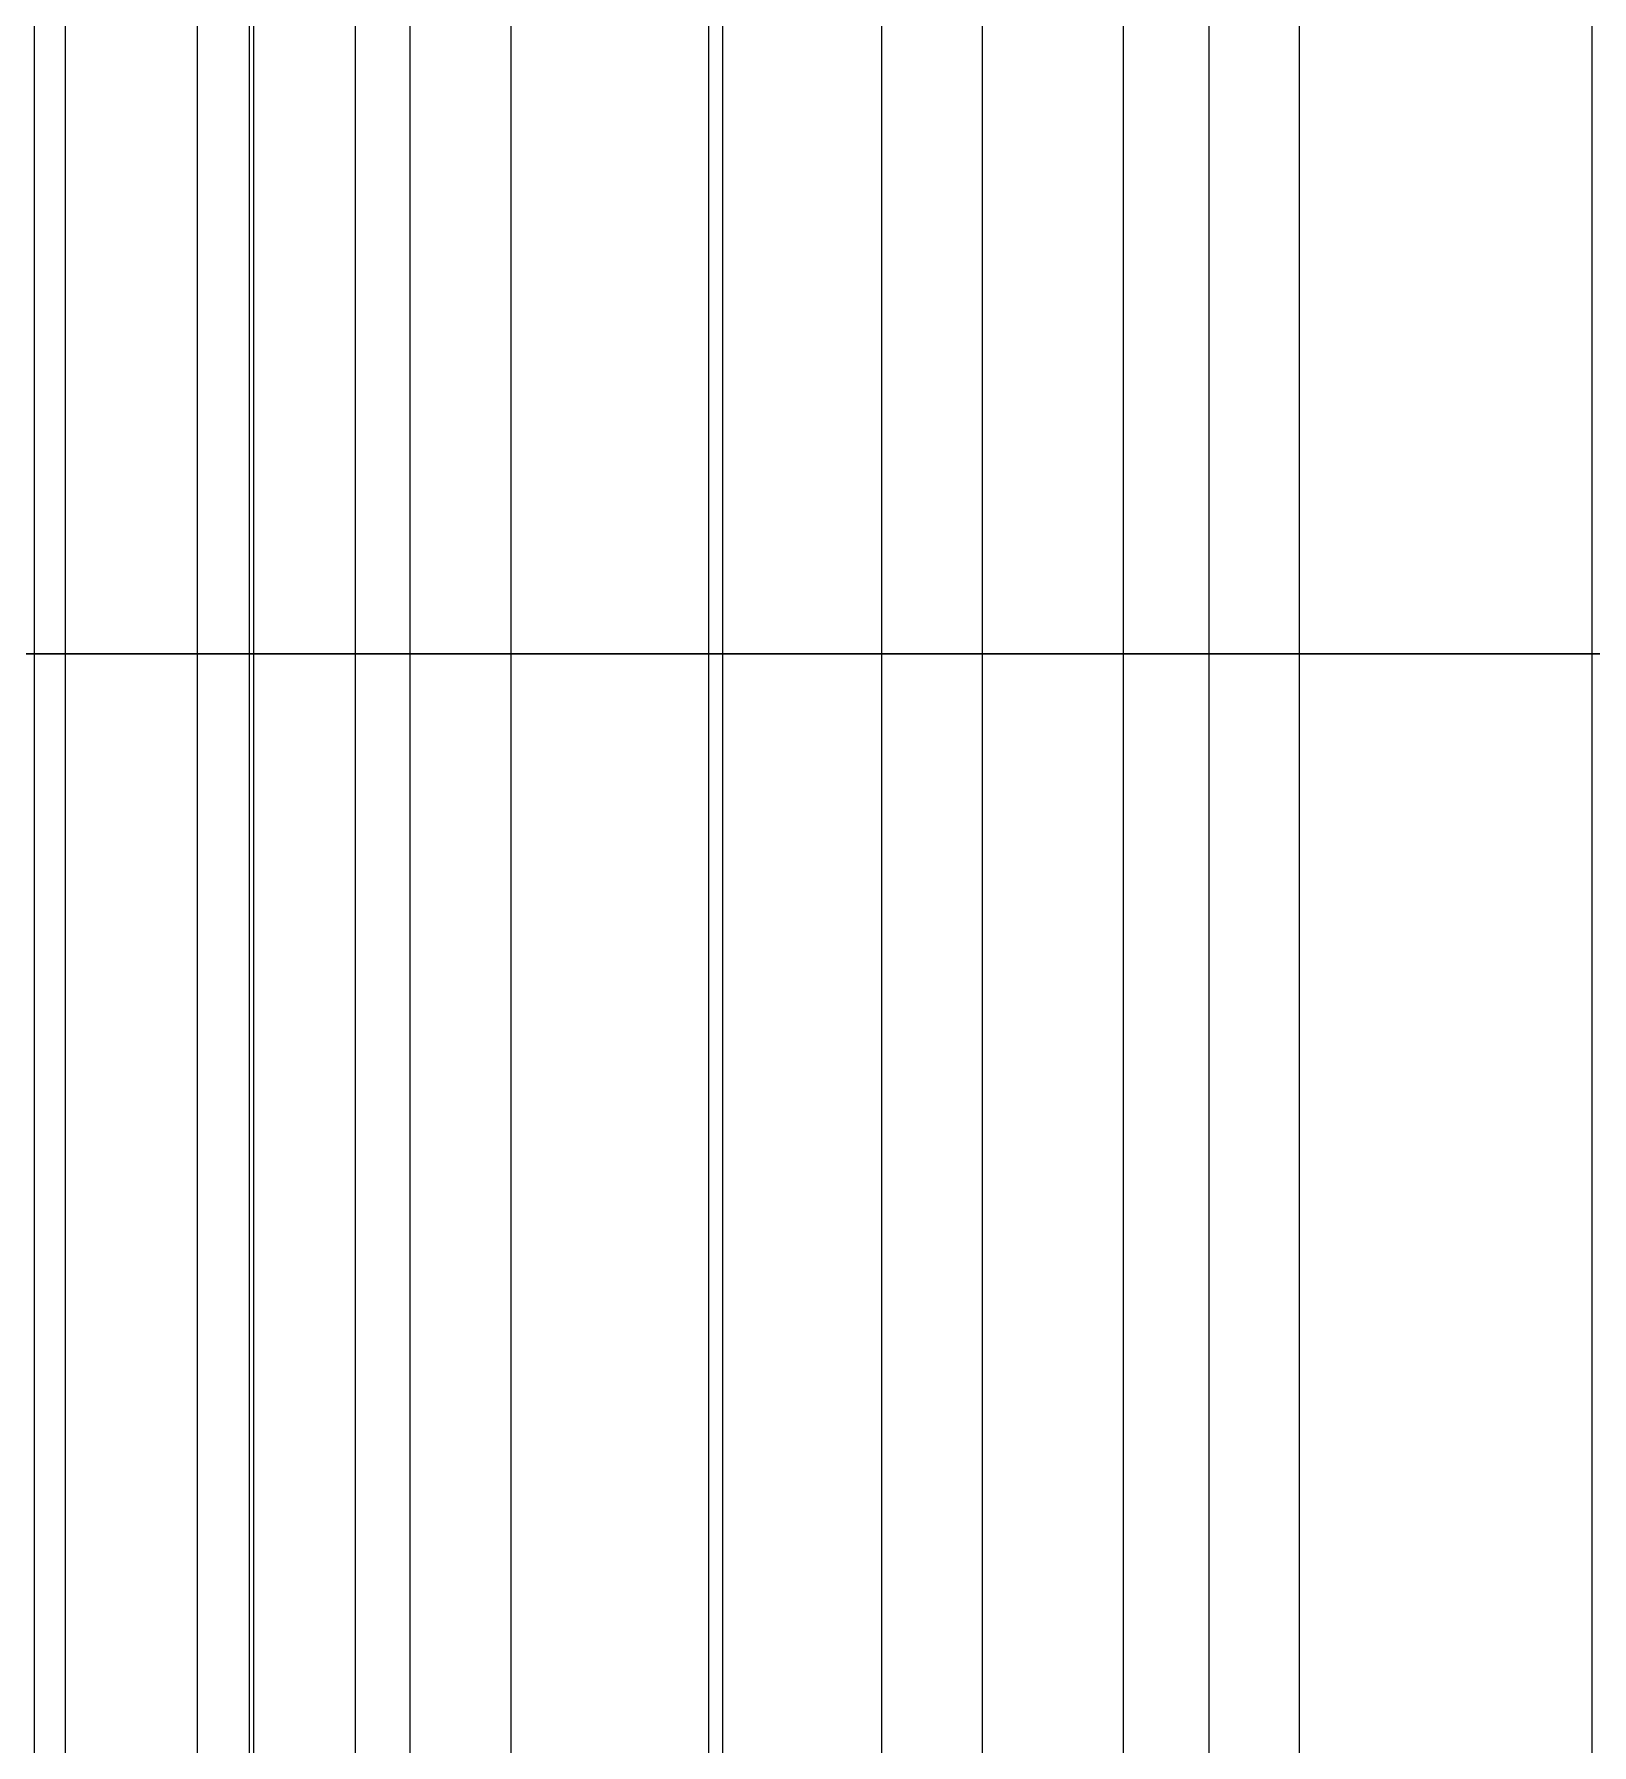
# Model space of a CAD drawing. Extents: x -60 to 60, y -153 to -30.
# Drawn here: x -56.657 to -56.145, y -87.359 to -86.796 of the extents above; entities that cross this region are included whole.
import ezdxf

# ---------------------------------------------------------------- set-up
doc = ezdxf.new("R2010")
doc.units = 0
doc.layers.add('Cut051006', color=7, linetype='CONTINUOUS')

msp = doc.modelspace()

# ---------------------------------------------------------------- linework, layer by layer
at = {"layer": 'Cut051006'}
for p, q in [((-56.6572, -84, 62.6856), (-56.6572, -87, 62.6856)), ((-56.6572, -84, 62.6856), (-56.6572, -87, 62.6856)), ((-56.6572, -84, 51.9641), (-56.6572, -87, 51.9641)), ((-56.6572, -84, 51.9641), (-56.6572, -87, 51.9641)), ((-56.647, -84, 64.0242), (-56.647, -87, 64.0242)), ((-56.647, -84, 64.0242), (-56.647, -87, 64.0242)), ((-56.647, -84, 50.6254), (-56.647, -87, 50.6254)), ((-56.647, -84, 50.6254), (-56.647, -87, 50.6254)), ((-56.6036, -84, 57.8237), (-56.6036, -87, 57.8237)), ((-56.6036, -84, 57.8237), (-56.6036, -87, 57.8237)), ((-56.6036, -84, 56.826), (-56.6036, -87, 56.826)), ((-56.6036, -84, 56.826), (-56.6036, -87, 56.826)), ((-56.5865, -84, 58.8017), (-56.5865, -87, 58.8017)), ((-56.5865, -84, 58.8017), (-56.5865, -87, 58.8017)), ((-56.5865, -84, 55.848), (-56.5865, -87, 55.848)), ((-56.5865, -84, 55.848), (-56.5865, -87, 55.848)), ((-56.5851, -84, 64.5286), (-56.5851, -87, 64.5286)), ((-56.5851, -84, 64.5286), (-56.5851, -87, 64.5286)), ((-56.5851, -84, 50.1211), (-56.5851, -87, 50.1211)), ((-56.5851, -84, 50.1211), (-56.5851, -87, 50.1211)), ((-56.5517, -84, 59.7988), (-56.5517, -87, 59.7988)), ((-56.5517, -84, 59.7988), (-56.5517, -87, 59.7988)), ((-56.5517, -84, 54.8508), (-56.5517, -87, 54.8508)), ((-56.5517, -84, 54.8508), (-56.5517, -87, 54.8508)), ((-56.5337, -84, 63.8609), (-56.5337, -87, 63.8609)), ((-56.5337, -84, 63.8609), (-56.5337, -87, 63.8609)), ((-56.5337, -84, 50.7888), (-56.5337, -87, 50.7888)), ((-56.5337, -84, 50.7888), (-56.5337, -87, 50.7888)), ((-56.5005, -84, 60.7756), (-56.5005, -87, 60.7756)), ((-56.5005, -84, 60.7756), (-56.5005, -87, 60.7756)), ((-56.5005, -84, 53.874), (-56.5005, -87, 53.874)), ((-56.5005, -84, 53.874), (-56.5005, -87, 53.874)), ((-56.4356, -84, 64.6596), (-56.4356, -87, 64.6596)), ((-56.4356, -84, 64.6596), (-56.4356, -87, 64.6596)), ((-56.4356, -84, 49.99), (-56.4356, -87, 49.99)), ((-56.4356, -84, 49.99), (-56.4356, -87, 49.99)), ((-56.4309, -84, 61.771), (-56.4309, -87, 61.771)), ((-56.4309, -84, 61.771), (-56.4309, -87, 61.771)), ((-56.4309, -84, 52.8787), (-56.4309, -87, 52.8787)), ((-56.4309, -84, 52.8787), (-56.4309, -87, 52.8787)), ((-56.3787, -84, 65.9971), (-56.3787, -87, 65.9971)), ((-56.3787, -84, 65.9971), (-56.3787, -87, 65.9971)), ((-56.3787, -84, 48.6526), (-56.3787, -87, 48.6526)), ((-56.3787, -84, 48.6526), (-56.3787, -87, 48.6526)), ((-56.3456, -84, 62.7454), (-56.3456, -87, 62.7454)), ((-56.3456, -84, 62.7454), (-56.3456, -87, 62.7454)), ((-56.3456, -84, 51.9043), (-56.3456, -87, 51.9043)), ((-56.3456, -84, 51.9043), (-56.3456, -87, 51.9043)), ((-56.2992, -84, 66.499), (-56.2992, -87, 66.499)), ((-56.2992, -84, 66.499), (-56.2992, -87, 66.499)), ((-56.2992, -84, 48.1507), (-56.2992, -87, 48.1507)), ((-56.2992, -84, 48.1507), (-56.2992, -87, 48.1507)), ((-56.2711, -84, 65.8299), (-56.2711, -87, 65.8299)), ((-56.2711, -84, 65.8299), (-56.2711, -87, 65.8299)), ((-56.2711, -84, 48.8197), (-56.2711, -87, 48.8197)), ((-56.2711, -84, 48.8197), (-56.2711, -87, 48.8197)), ((-56.2414, -84, 63.7377), (-56.2414, -87, 63.7377)), ((-56.2414, -84, 63.7377), (-56.2414, -87, 63.7377)), ((-56.2414, -84, 50.912), (-56.2414, -87, 50.912)), ((-56.2414, -84, 50.912), (-56.2414, -87, 50.912)), ((-56.1452, -84, 66.6247), (-56.1452, -87, 66.6247)), ((-56.1452, -84, 66.6247), (-56.1452, -87, 66.6247)), ((-56.1452, -84, 48.0249), (-56.1452, -87, 48.0249)), ((-56.1452, -84, 48.0249), (-56.1452, -87, 48.0249)), ((-56.6572, -87, 62.6856), (-56.6572, -90, 62.6856)), ((-56.6572, -87, 62.6856), (-56.6572, -90, 62.6856)), ((-56.6572, -87, 51.9641), (-56.6572, -90, 51.9641)), ((-56.6572, -87, 51.9641), (-56.6572, -90, 51.9641)), ((-56.647, -87, 64.0242), (-56.647, -90, 64.0242)), ((-56.647, -87, 64.0242), (-56.647, -90, 64.0242)), ((-56.647, -87, 50.6254), (-56.647, -90, 50.6254)), ((-56.647, -87, 50.6254), (-56.647, -90, 50.6254)), ((-56.6036, -87, 57.8237), (-56.6036, -90, 57.8237)), ((-56.6036, -87, 57.8237), (-56.6036, -90, 57.8237)), ((-56.6036, -87, 56.826), (-56.6036, -90, 56.826)), ((-56.6036, -87, 56.826), (-56.6036, -90, 56.826)), ((-56.5865, -87, 58.8017), (-56.5865, -90, 58.8017)), ((-56.5865, -87, 58.8017), (-56.5865, -90, 58.8017)), ((-56.5865, -87, 55.848), (-56.5865, -90, 55.848)), ((-56.5865, -87, 55.848), (-56.5865, -90, 55.848)), ((-56.5851, -87, 64.5286), (-56.5851, -90, 64.5286)), ((-56.5851, -87, 64.5286), (-56.5851, -90, 64.5286)), ((-56.5851, -87, 50.1211), (-56.5851, -90, 50.1211)), ((-56.5851, -87, 50.1211), (-56.5851, -90, 50.1211)), ((-56.5517, -87, 59.7988), (-56.5517, -90, 59.7988)), ((-56.5517, -87, 59.7988), (-56.5517, -90, 59.7988)), ((-56.5517, -87, 54.8508), (-56.5517, -90, 54.8508)), ((-56.5517, -87, 54.8508), (-56.5517, -90, 54.8508)), ((-56.5337, -87, 63.8609), (-56.5337, -90, 63.8609)), ((-56.5337, -87, 63.8609), (-56.5337, -90, 63.8609)), ((-56.5337, -87, 50.7888), (-56.5337, -90, 50.7888)), ((-56.5337, -87, 50.7888), (-56.5337, -90, 50.7888)), ((-56.5005, -87, 60.7756), (-56.5005, -90, 60.7756)), ((-56.5005, -87, 60.7756), (-56.5005, -90, 60.7756)), ((-56.5005, -87, 53.874), (-56.5005, -90, 53.874)), ((-56.5005, -87, 53.874), (-56.5005, -90, 53.874)), ((-56.4356, -87, 64.6596), (-56.4356, -90, 64.6596)), ((-56.4356, -87, 64.6596), (-56.4356, -90, 64.6596)), ((-56.4356, -87, 49.99), (-56.4356, -90, 49.99)), ((-56.4356, -87, 49.99), (-56.4356, -90, 49.99)), ((-56.4309, -87, 61.771), (-56.4309, -90, 61.771)), ((-56.4309, -87, 61.771), (-56.4309, -90, 61.771)), ((-56.4309, -87, 52.8787), (-56.4309, -90, 52.8787)), ((-56.4309, -87, 52.8787), (-56.4309, -90, 52.8787)), ((-56.3787, -87, 65.9971), (-56.3787, -90, 65.9971)), ((-56.3787, -87, 65.9971), (-56.3787, -90, 65.9971)), ((-56.3787, -87, 48.6526), (-56.3787, -90, 48.6526)), ((-56.3787, -87, 48.6526), (-56.3787, -90, 48.6526)), ((-56.3456, -87, 62.7454), (-56.3456, -90, 62.7454)), ((-56.3456, -87, 62.7454), (-56.3456, -90, 62.7454)), ((-56.3456, -87, 51.9043), (-56.3456, -90, 51.9043)), ((-56.3456, -87, 51.9043), (-56.3456, -90, 51.9043)), ((-56.2992, -87, 66.499), (-56.2992, -90, 66.499)), ((-56.2992, -87, 66.499), (-56.2992, -90, 66.499)), ((-56.2992, -87, 48.1507), (-56.2992, -90, 48.1507)), ((-56.2992, -87, 48.1507), (-56.2992, -90, 48.1507)), ((-56.2711, -87, 65.8299), (-56.2711, -90, 65.8299)), ((-56.2711, -87, 65.8299), (-56.2711, -90, 65.8299)), ((-56.2711, -87, 48.8197), (-56.2711, -90, 48.8197)), ((-56.2711, -87, 48.8197), (-56.2711, -90, 48.8197)), ((-56.2414, -87, 63.7377), (-56.2414, -90, 63.7377)), ((-56.2414, -87, 63.7377), (-56.2414, -90, 63.7377)), ((-56.2414, -87, 50.912), (-56.2414, -90, 50.912)), ((-56.2414, -87, 50.912), (-56.2414, -90, 50.912)), ((-56.1452, -87, 66.6247), (-56.1452, -90, 66.6247)), ((-56.1452, -87, 66.6247), (-56.1452, -90, 66.6247)), ((-56.1452, -87, 48.0249), (-56.1452, -90, 48.0249)), ((-56.1452, -87, 48.0249), (-56.1452, -90, 48.0249))]:
    msp.add_line(p, q, dxfattribs=at)
for centre in [(0, -90), (0, -90), (0, -93), (0, -93)]:
    msp.add_circle(centre, 60, dxfattribs=at)
for points, degree in [([(-56.9072, -87, 57.9157), (-56.748, -87, 57.8939), (-56.6036, -87, 57.8237)], 2), ([(-56.6036, -87, 56.826), (-56.748, -87, 56.7557), (-56.9072, -87, 56.7339)], 2), ([(-56.9072, -87, 57.9157), (-56.748, -87, 57.8939), (-56.6036, -87, 57.8237)], 2), ([(-56.6036, -87, 56.826), (-56.748, -87, 56.7557), (-56.9072, -87, 56.7339)], 2), ([(-56.9072, -87, 57.9157), (-56.748, -87, 57.8939), (-56.6036, -87, 57.8237)], 2), ([(-56.6036, -87, 56.826), (-56.748, -87, 56.7557), (-56.9072, -87, 56.7339)], 2), ([(-56.9072, -87, 57.9157), (-56.748, -87, 57.8939), (-56.6036, -87, 57.8237)], 2), ([(-56.6036, -87, 56.826), (-56.748, -87, 56.7557), (-56.9072, -87, 56.7339)], 2), ([(-56.5865, -87, 58.8017), (-56.7333, -87, 58.7366), (-56.8931, -87, 58.7203)], 2), ([(-56.8931, -87, 55.9293), (-56.7333, -87, 55.9131), (-56.5865, -87, 55.848)], 2), ([(-56.5865, -87, 58.8017), (-56.7333, -87, 58.7366), (-56.8931, -87, 58.7203)], 2), ([(-56.8931, -87, 55.9293), (-56.7333, -87, 55.9131), (-56.5865, -87, 55.848)], 2), ([(-56.5865, -87, 58.8017), (-56.7333, -87, 58.7366), (-56.8931, -87, 58.7203)], 2), ([(-56.8931, -87, 55.9293), (-56.7333, -87, 55.9131), (-56.5865, -87, 55.848)], 2), ([(-56.5865, -87, 58.8017), (-56.7333, -87, 58.7366), (-56.8931, -87, 58.7203)], 2), ([(-56.8931, -87, 55.9293), (-56.7333, -87, 55.9131), (-56.5865, -87, 55.848)], 2), ([(-56.8519, -87, 59.9014), (-56.6936, -87, 59.8741), (-56.5517, -87, 59.7988)], 2), ([(-56.5517, -87, 54.8508), (-56.6936, -87, 54.7756), (-56.8519, -87, 54.7483)], 2), ([(-56.8519, -87, 59.9014), (-56.6936, -87, 59.8741), (-56.5517, -87, 59.7988)], 2), ([(-56.5517, -87, 54.8508), (-56.6936, -87, 54.7756), (-56.8519, -87, 54.7483)], 2), ([(-56.8519, -87, 59.9014), (-56.6936, -87, 59.8741), (-56.5517, -87, 59.7988)], 2), ([(-56.5517, -87, 54.8508), (-56.6936, -87, 54.7756), (-56.8519, -87, 54.7483)], 2), ([(-56.8519, -87, 59.9014), (-56.6936, -87, 59.8741), (-56.5517, -87, 59.7988)], 2), ([(-56.5517, -87, 54.8508), (-56.6936, -87, 54.7756), (-56.8519, -87, 54.7483)], 2), ([(-56.5005, -87, 60.7756), (-56.6495, -87, 60.7157), (-56.8098, -87, 60.705)], 2), ([(-56.8098, -87, 53.9447), (-56.6495, -87, 53.934), (-56.5005, -87, 53.874)], 2), ([(-56.5005, -87, 60.7756), (-56.6495, -87, 60.7157), (-56.8098, -87, 60.705)], 2), ([(-56.8098, -87, 53.9447), (-56.6495, -87, 53.934), (-56.5005, -87, 53.874)], 2), ([(-56.5005, -87, 60.7756), (-56.6495, -87, 60.7157), (-56.8098, -87, 60.705)], 2), ([(-56.8098, -87, 53.9447), (-56.6495, -87, 53.934), (-56.5005, -87, 53.874)], 2), ([(-56.5005, -87, 60.7756), (-56.6495, -87, 60.7157), (-56.8098, -87, 60.705)], 2), ([(-56.8098, -87, 53.9447), (-56.6495, -87, 53.934), (-56.5005, -87, 53.874)], 2), ([(-56.7273, -87, 61.8839), (-56.5701, -87, 61.8511), (-56.4309, -87, 61.771)], 2), ([(-56.4309, -87, 52.8787), (-56.5701, -87, 52.7986), (-56.7273, -87, 52.7657)], 2), ([(-56.7273, -87, 61.8839), (-56.5701, -87, 61.8511), (-56.4309, -87, 61.771)], 2), ([(-56.4309, -87, 52.8787), (-56.5701, -87, 52.7986), (-56.7273, -87, 52.7657)], 2), ([(-56.7273, -87, 61.8839), (-56.5701, -87, 61.8511), (-56.4309, -87, 61.771)], 2), ([(-56.4309, -87, 52.8787), (-56.5701, -87, 52.7986), (-56.7273, -87, 52.7657)], 2), ([(-56.7273, -87, 61.8839), (-56.5701, -87, 61.8511), (-56.4309, -87, 61.771)], 2), ([(-56.4309, -87, 52.8787), (-56.5701, -87, 52.7986), (-56.7273, -87, 52.7657)], 2), ([(-56.3456, -87, 62.7454), (-56.4966, -87, 62.6906), (-56.6572, -87, 62.6856)], 2), ([(-56.6572, -87, 51.9641), (-56.4966, -87, 51.959), (-56.3456, -87, 51.9043)], 2), ([(-56.3456, -87, 62.7454), (-56.4966, -87, 62.6906), (-56.6572, -87, 62.6856)], 2), ([(-56.6572, -87, 51.9641), (-56.4966, -87, 51.959), (-56.3456, -87, 51.9043)], 2), ([(-56.3456, -87, 62.7454), (-56.4966, -87, 62.6906), (-56.6572, -87, 62.6856)], 2), ([(-56.6572, -87, 51.9641), (-56.4966, -87, 51.959), (-56.3456, -87, 51.9043)], 2), ([(-56.3456, -87, 62.7454), (-56.4966, -87, 62.6906), (-56.6572, -87, 62.6856)], 2), ([(-56.6572, -87, 51.9641), (-56.4966, -87, 51.959), (-56.3456, -87, 51.9043)], 2), ([(-56.5851, -87, 64.5286), (-56.647, -87, 64.0242)], 1), ([(-56.647, -87, 50.6254), (-56.5851, -87, 50.1211)], 1), ([(-56.5851, -87, 64.5286), (-56.647, -87, 64.0242)], 1), ([(-56.647, -87, 50.6254), (-56.5851, -87, 50.1211)], 1), ([(-56.5851, -87, 64.5286), (-56.647, -87, 64.0242)], 1), ([(-56.647, -87, 50.6254), (-56.5851, -87, 50.1211)], 1), ([(-56.5851, -87, 64.5286), (-56.647, -87, 64.0242)], 1), ([(-56.647, -87, 50.6254), (-56.5851, -87, 50.1211)], 1), ([(-56.5337, -87, 63.8609), (-56.3777, -87, 63.8226), (-56.2414, -87, 63.7377)], 2), ([(-56.2414, -87, 50.912), (-56.3777, -87, 50.8271), (-56.5337, -87, 50.7888)], 2), ([(-56.5337, -87, 63.8609), (-56.3777, -87, 63.8226), (-56.2414, -87, 63.7377)], 2), ([(-56.2414, -87, 50.912), (-56.3777, -87, 50.8271), (-56.5337, -87, 50.7888)], 2), ([(-56.5337, -87, 63.8609), (-56.3777, -87, 63.8226), (-56.2414, -87, 63.7377)], 2), ([(-56.2414, -87, 50.912), (-56.3777, -87, 50.8271), (-56.5337, -87, 50.7888)], 2), ([(-56.5337, -87, 63.8609), (-56.3777, -87, 63.8226), (-56.2414, -87, 63.7377)], 2), ([(-56.2414, -87, 50.912), (-56.3777, -87, 50.8271), (-56.5337, -87, 50.7888)], 2), ([(-56.1221, -87, 64.7085), (-56.275, -87, 64.6591), (-56.4356, -87, 64.6596)], 2), ([(-56.4356, -87, 49.99), (-56.275, -87, 49.9906), (-56.1221, -87, 49.9412)], 2), ([(-56.1221, -87, 64.7085), (-56.275, -87, 64.6591), (-56.4356, -87, 64.6596)], 2), ([(-56.4356, -87, 49.99), (-56.275, -87, 49.9906), (-56.1221, -87, 49.9412)], 2), ([(-56.1221, -87, 64.7085), (-56.275, -87, 64.6591), (-56.4356, -87, 64.6596)], 2), ([(-56.4356, -87, 49.99), (-56.275, -87, 49.9906), (-56.1221, -87, 49.9412)], 2), ([(-56.1221, -87, 64.7085), (-56.275, -87, 64.6591), (-56.4356, -87, 64.6596)], 2), ([(-56.4356, -87, 49.99), (-56.275, -87, 49.9906), (-56.1221, -87, 49.9412)], 2), ([(-56.2992, -87, 66.499), (-56.3787, -87, 65.9971)], 1), ([(-56.3787, -87, 48.6526), (-56.2992, -87, 48.1507)], 1), ([(-56.2992, -87, 66.499), (-56.3787, -87, 65.9971)], 1), ([(-56.3787, -87, 48.6526), (-56.2992, -87, 48.1507)], 1), ([(-56.2992, -87, 66.499), (-56.3787, -87, 65.9971)], 1), ([(-56.3787, -87, 48.6526), (-56.2992, -87, 48.1507)], 1), ([(-56.2992, -87, 66.499), (-56.3787, -87, 65.9971)], 1), ([(-56.3787, -87, 48.6526), (-56.2992, -87, 48.1507)], 1), ([(-56.2711, -87, 65.8299), (-56.1166, -87, 65.7862), (-55.9833, -87, 65.6966)], 2), ([(-55.9833, -87, 48.9531), (-56.1166, -87, 48.8635), (-56.2711, -87, 48.8197)], 2), ([(-56.2711, -87, 65.8299), (-56.1166, -87, 65.7862), (-55.9833, -87, 65.6966)], 2), ([(-55.9833, -87, 48.9531), (-56.1166, -87, 48.8635), (-56.2711, -87, 48.8197)], 2), ([(-56.2711, -87, 65.8299), (-56.1166, -87, 65.7862), (-55.9833, -87, 65.6966)], 2), ([(-55.9833, -87, 48.9531), (-56.1166, -87, 48.8635), (-56.2711, -87, 48.8197)], 2), ([(-56.2711, -87, 65.8299), (-56.1166, -87, 65.7862), (-55.9833, -87, 65.6966)], 2), ([(-55.9833, -87, 48.9531), (-56.1166, -87, 48.8635), (-56.2711, -87, 48.8197)], 2)]:
    msp.add_open_spline(points, degree=degree, dxfattribs=at)
for points, degree, knots in [([(-56.6572, -87, 62.6856), (-56.7103, -87, 62.6845), (-56.7554, -87, 62.6449), (-56.7977, -87, 62.6024), (-56.802, -87, 62.5494)], 2, [0, 0, 0, 0.724386, 0.724386, 1.44877, 1.44877, 1.44877]), ([(-56.802, -87, 52.1003), (-56.7977, -87, 52.0473), (-56.7554, -87, 52.0047), (-56.7103, -87, 51.9651), (-56.6572, -87, 51.9641)], 2, [0, 0, 0, 0.724386, 0.724386, 1.44877, 1.44877, 1.44877]), ([(-56.6572, -87, 62.6856), (-56.7103, -87, 62.6845), (-56.7554, -87, 62.6449), (-56.7977, -87, 62.6024), (-56.802, -87, 62.5494)], 2, [0, 0, 0, 0.724386, 0.724386, 1.44877, 1.44877, 1.44877]), ([(-56.802, -87, 52.1003), (-56.7977, -87, 52.0473), (-56.7554, -87, 52.0047), (-56.7103, -87, 51.9651), (-56.6572, -87, 51.9641)], 2, [0, 0, 0, 0.724386, 0.724386, 1.44877, 1.44877, 1.44877]), ([(-56.6572, -87, 62.6856), (-56.7103, -87, 62.6845), (-56.7554, -87, 62.6449), (-56.7977, -87, 62.6024), (-56.802, -87, 62.5494)], 2, [0, 0, 0, 0.724386, 0.724386, 1.44877, 1.44877, 1.44877]), ([(-56.802, -87, 52.1003), (-56.7977, -87, 52.0473), (-56.7554, -87, 52.0047), (-56.7103, -87, 51.9651), (-56.6572, -87, 51.9641)], 2, [0, 0, 0, 0.724386, 0.724386, 1.44877, 1.44877, 1.44877]), ([(-56.6572, -87, 62.6856), (-56.7103, -87, 62.6845), (-56.7554, -87, 62.6449), (-56.7977, -87, 62.6024), (-56.802, -87, 62.5494)], 2, [0, 0, 0, 0.724386, 0.724386, 1.44877, 1.44877, 1.44877]), ([(-56.802, -87, 52.1003), (-56.7977, -87, 52.0473), (-56.7554, -87, 52.0047), (-56.7103, -87, 51.9651), (-56.6572, -87, 51.9641)], 2, [0, 0, 0, 0.724386, 0.724386, 1.44877, 1.44877, 1.44877]), ([(-56.647, -87, 64.0242), (-56.6538, -87, 63.9715), (-56.6213, -87, 63.9211), (-56.5854, -87, 63.873), (-56.5337, -87, 63.8609)], 2, [0, 0, 0, 0.724386, 0.724386, 1.44877, 1.44877, 1.44877]), ([(-56.5337, -87, 50.7888), (-56.5854, -87, 50.7767), (-56.6213, -87, 50.7286), (-56.6538, -87, 50.6782), (-56.647, -87, 50.6254)], 2, [0, 0, 0, 0.724386, 0.724386, 1.44877, 1.44877, 1.44877]), ([(-56.647, -87, 64.0242), (-56.6538, -87, 63.9715), (-56.6213, -87, 63.9211), (-56.5854, -87, 63.873), (-56.5337, -87, 63.8609)], 2, [0, 0, 0, 0.724386, 0.724386, 1.44877, 1.44877, 1.44877]), ([(-56.5337, -87, 50.7888), (-56.5854, -87, 50.7767), (-56.6213, -87, 50.7286), (-56.6538, -87, 50.6782), (-56.647, -87, 50.6254)], 2, [0, 0, 0, 0.724386, 0.724386, 1.44877, 1.44877, 1.44877]), ([(-56.647, -87, 64.0242), (-56.6538, -87, 63.9715), (-56.6213, -87, 63.9211), (-56.5854, -87, 63.873), (-56.5337, -87, 63.8609)], 2, [0, 0, 0, 0.724386, 0.724386, 1.44877, 1.44877, 1.44877]), ([(-56.5337, -87, 50.7888), (-56.5854, -87, 50.7767), (-56.6213, -87, 50.7286), (-56.6538, -87, 50.6782), (-56.647, -87, 50.6254)], 2, [0, 0, 0, 0.724386, 0.724386, 1.44877, 1.44877, 1.44877]), ([(-56.647, -87, 64.0242), (-56.6538, -87, 63.9715), (-56.6213, -87, 63.9211), (-56.5854, -87, 63.873), (-56.5337, -87, 63.8609)], 2, [0, 0, 0, 0.724386, 0.724386, 1.44877, 1.44877, 1.44877]), ([(-56.5337, -87, 50.7888), (-56.5854, -87, 50.7767), (-56.6213, -87, 50.7286), (-56.6538, -87, 50.6782), (-56.647, -87, 50.6254)], 2, [0, 0, 0, 0.724386, 0.724386, 1.44877, 1.44877, 1.44877]), ([(-56.6036, -87, 57.8237), (-56.5291, -87, 57.7876), (-56.4507, -87, 57.7279), (-56.3905, -87, 57.6409), (-56.3301, -87, 57.5548), (-56.2912, -87, 57.4409), (-56.2918, -87, 57.3248), (-56.2912, -87, 57.2088), (-56.3301, -87, 57.0949), (-56.3905, -87, 57.0088), (-56.4507, -87, 56.9218), (-56.5291, -87, 56.8621), (-56.6036, -87, 56.826)], 3, [0, 0, 0, 0, 0.558599, 0.558599, 0.558599, 1.1172, 1.1172, 1.1172, 1.6758, 1.6758, 1.6758, 2.2344, 2.2344, 2.2344, 2.2344]), ([(-56.6036, -87, 57.8237), (-56.5291, -87, 57.7876), (-56.4507, -87, 57.7279), (-56.3905, -87, 57.6409), (-56.3301, -87, 57.5548), (-56.2912, -87, 57.4409), (-56.2918, -87, 57.3248), (-56.2912, -87, 57.2088), (-56.3301, -87, 57.0949), (-56.3905, -87, 57.0088), (-56.4507, -87, 56.9218), (-56.5291, -87, 56.8621), (-56.6036, -87, 56.826)], 3, [0, 0, 0, 0, 0.558599, 0.558599, 0.558599, 1.1172, 1.1172, 1.1172, 1.6758, 1.6758, 1.6758, 2.2344, 2.2344, 2.2344, 2.2344]), ([(-56.6036, -87, 57.8237), (-56.5291, -87, 57.7876), (-56.4507, -87, 57.7279), (-56.3905, -87, 57.6409), (-56.3301, -87, 57.5548), (-56.2912, -87, 57.4409), (-56.2918, -87, 57.3248), (-56.2912, -87, 57.2088), (-56.3301, -87, 57.0949), (-56.3905, -87, 57.0088), (-56.4507, -87, 56.9218), (-56.5291, -87, 56.8621), (-56.6036, -87, 56.826)], 3, [0, 0, 0, 0, 0.558599, 0.558599, 0.558599, 1.1172, 1.1172, 1.1172, 1.6758, 1.6758, 1.6758, 2.2344, 2.2344, 2.2344, 2.2344]), ([(-56.6036, -87, 57.8237), (-56.5291, -87, 57.7876), (-56.4507, -87, 57.7279), (-56.3905, -87, 57.6409), (-56.3301, -87, 57.5548), (-56.2912, -87, 57.4409), (-56.2918, -87, 57.3248), (-56.2912, -87, 57.2088), (-56.3301, -87, 57.0949), (-56.3905, -87, 57.0088), (-56.4507, -87, 56.9218), (-56.5291, -87, 56.8621), (-56.6036, -87, 56.826)], 3, [0, 0, 0, 0, 0.558599, 0.558599, 0.558599, 1.1172, 1.1172, 1.1172, 1.6758, 1.6758, 1.6758, 2.2344, 2.2344, 2.2344, 2.2344]), ([(-56.5517, -87, 59.7988), (-56.4785, -87, 59.7602), (-56.4023, -87, 59.6977), (-56.3452, -87, 59.6087), (-56.2878, -87, 59.5205), (-56.2529, -87, 59.4053), (-56.2575, -87, 59.2894), (-56.261, -87, 59.1734), (-56.3038, -87, 59.0609), (-56.3672, -87, 58.977), (-56.4304, -87, 58.8922), (-56.5108, -87, 58.8352), (-56.5865, -87, 58.8017)], 3, [0, 0, 0, 0, 0.558599, 0.558599, 0.558599, 1.1172, 1.1172, 1.1172, 1.6758, 1.6758, 1.6758, 2.2344, 2.2344, 2.2344, 2.2344]), ([(-56.5865, -87, 55.848), (-56.5108, -87, 55.8145), (-56.4304, -87, 55.7575), (-56.3672, -87, 55.6727), (-56.3038, -87, 55.5887), (-56.261, -87, 55.4763), (-56.2575, -87, 55.3603), (-56.2529, -87, 55.2443), (-56.2878, -87, 55.1292), (-56.3452, -87, 55.041), (-56.4023, -87, 54.952), (-56.4785, -87, 54.8895), (-56.5517, -87, 54.8508)], 3, [0, 0, 0, 0, 0.558599, 0.558599, 0.558599, 1.1172, 1.1172, 1.1172, 1.6758, 1.6758, 1.6758, 2.2344, 2.2344, 2.2344, 2.2344]), ([(-56.5517, -87, 59.7988), (-56.4785, -87, 59.7602), (-56.4023, -87, 59.6977), (-56.3452, -87, 59.6087), (-56.2878, -87, 59.5205), (-56.2529, -87, 59.4053), (-56.2575, -87, 59.2894), (-56.261, -87, 59.1734), (-56.3038, -87, 59.0609), (-56.3672, -87, 58.977), (-56.4304, -87, 58.8922), (-56.5108, -87, 58.8352), (-56.5865, -87, 58.8017)], 3, [0, 0, 0, 0, 0.558599, 0.558599, 0.558599, 1.1172, 1.1172, 1.1172, 1.6758, 1.6758, 1.6758, 2.2344, 2.2344, 2.2344, 2.2344]), ([(-56.5865, -87, 55.848), (-56.5108, -87, 55.8145), (-56.4304, -87, 55.7575), (-56.3672, -87, 55.6727), (-56.3038, -87, 55.5887), (-56.261, -87, 55.4763), (-56.2575, -87, 55.3603), (-56.2529, -87, 55.2443), (-56.2878, -87, 55.1292), (-56.3452, -87, 55.041), (-56.4023, -87, 54.952), (-56.4785, -87, 54.8895), (-56.5517, -87, 54.8508)], 3, [0, 0, 0, 0, 0.558599, 0.558599, 0.558599, 1.1172, 1.1172, 1.1172, 1.6758, 1.6758, 1.6758, 2.2344, 2.2344, 2.2344, 2.2344]), ([(-56.5517, -87, 59.7988), (-56.4785, -87, 59.7602), (-56.4023, -87, 59.6977), (-56.3452, -87, 59.6087), (-56.2878, -87, 59.5205), (-56.2529, -87, 59.4053), (-56.2575, -87, 59.2894), (-56.261, -87, 59.1734), (-56.3038, -87, 59.0609), (-56.3672, -87, 58.977), (-56.4304, -87, 58.8922), (-56.5108, -87, 58.8352), (-56.5865, -87, 58.8017)], 3, [0, 0, 0, 0, 0.558599, 0.558599, 0.558599, 1.1172, 1.1172, 1.1172, 1.6758, 1.6758, 1.6758, 2.2344, 2.2344, 2.2344, 2.2344]), ([(-56.5865, -87, 55.848), (-56.5108, -87, 55.8145), (-56.4304, -87, 55.7575), (-56.3672, -87, 55.6727), (-56.3038, -87, 55.5887), (-56.261, -87, 55.4763), (-56.2575, -87, 55.3603), (-56.2529, -87, 55.2443), (-56.2878, -87, 55.1292), (-56.3452, -87, 55.041), (-56.4023, -87, 54.952), (-56.4785, -87, 54.8895), (-56.5517, -87, 54.8508)], 3, [0, 0, 0, 0, 0.558599, 0.558599, 0.558599, 1.1172, 1.1172, 1.1172, 1.6758, 1.6758, 1.6758, 2.2344, 2.2344, 2.2344, 2.2344]), ([(-56.5517, -87, 59.7988), (-56.4785, -87, 59.7602), (-56.4023, -87, 59.6977), (-56.3452, -87, 59.6087), (-56.2878, -87, 59.5205), (-56.2529, -87, 59.4053), (-56.2575, -87, 59.2894), (-56.261, -87, 59.1734), (-56.3038, -87, 59.0609), (-56.3672, -87, 58.977), (-56.4304, -87, 58.8922), (-56.5108, -87, 58.8352), (-56.5865, -87, 58.8017)], 3, [0, 0, 0, 0, 0.558599, 0.558599, 0.558599, 1.1172, 1.1172, 1.1172, 1.6758, 1.6758, 1.6758, 2.2344, 2.2344, 2.2344, 2.2344]), ([(-56.5865, -87, 55.848), (-56.5108, -87, 55.8145), (-56.4304, -87, 55.7575), (-56.3672, -87, 55.6727), (-56.3038, -87, 55.5887), (-56.261, -87, 55.4763), (-56.2575, -87, 55.3603), (-56.2529, -87, 55.2443), (-56.2878, -87, 55.1292), (-56.3452, -87, 55.041), (-56.4023, -87, 54.952), (-56.4785, -87, 54.8895), (-56.5517, -87, 54.8508)], 3, [0, 0, 0, 0, 0.558599, 0.558599, 0.558599, 1.1172, 1.1172, 1.1172, 1.6758, 1.6758, 1.6758, 2.2344, 2.2344, 2.2344, 2.2344]), ([(-56.4356, -87, 64.6596), (-56.4887, -87, 64.6604), (-56.5352, -87, 64.6224), (-56.5789, -87, 64.5814), (-56.5851, -87, 64.5286)], 2, [0, 0, 0, 0.724386, 0.724386, 1.44877, 1.44877, 1.44877]), ([(-56.5851, -87, 50.1211), (-56.5789, -87, 50.0683), (-56.5352, -87, 50.0272), (-56.4887, -87, 49.9892), (-56.4356, -87, 49.99)], 2, [0, 0, 0, 0.724386, 0.724386, 1.44877, 1.44877, 1.44877]), ([(-56.4356, -87, 64.6596), (-56.4887, -87, 64.6604), (-56.5352, -87, 64.6224), (-56.5789, -87, 64.5814), (-56.5851, -87, 64.5286)], 2, [0, 0, 0, 0.724386, 0.724386, 1.44877, 1.44877, 1.44877]), ([(-56.5851, -87, 50.1211), (-56.5789, -87, 50.0683), (-56.5352, -87, 50.0272), (-56.4887, -87, 49.9892), (-56.4356, -87, 49.99)], 2, [0, 0, 0, 0.724386, 0.724386, 1.44877, 1.44877, 1.44877]), ([(-56.4356, -87, 64.6596), (-56.4887, -87, 64.6604), (-56.5352, -87, 64.6224), (-56.5789, -87, 64.5814), (-56.5851, -87, 64.5286)], 2, [0, 0, 0, 0.724386, 0.724386, 1.44877, 1.44877, 1.44877]), ([(-56.5851, -87, 50.1211), (-56.5789, -87, 50.0683), (-56.5352, -87, 50.0272), (-56.4887, -87, 49.9892), (-56.4356, -87, 49.99)], 2, [0, 0, 0, 0.724386, 0.724386, 1.44877, 1.44877, 1.44877]), ([(-56.4356, -87, 64.6596), (-56.4887, -87, 64.6604), (-56.5352, -87, 64.6224), (-56.5789, -87, 64.5814), (-56.5851, -87, 64.5286)], 2, [0, 0, 0, 0.724386, 0.724386, 1.44877, 1.44877, 1.44877]), ([(-56.5851, -87, 50.1211), (-56.5789, -87, 50.0683), (-56.5352, -87, 50.0272), (-56.4887, -87, 49.9892), (-56.4356, -87, 49.99)], 2, [0, 0, 0, 0.724386, 0.724386, 1.44877, 1.44877, 1.44877]), ([(-56.4309, -87, 61.771), (-56.3591, -87, 61.7298), (-56.2851, -87, 61.6647), (-56.2311, -87, 61.5737), (-56.1769, -87, 61.4836), (-56.146, -87, 61.3673), (-56.1547, -87, 61.2516), (-56.1622, -87, 61.1358), (-56.2089, -87, 61.0249), (-56.2752, -87, 60.9432), (-56.3413, -87, 60.8606), (-56.4237, -87, 60.8065), (-56.5005, -87, 60.7756)], 3, [0, 0, 0, 0, 0.558599, 0.558599, 0.558599, 1.1172, 1.1172, 1.1172, 1.6758, 1.6758, 1.6758, 2.2344, 2.2344, 2.2344, 2.2344]), ([(-56.5005, -87, 53.874), (-56.4237, -87, 53.8432), (-56.3413, -87, 53.7891), (-56.2752, -87, 53.7065), (-56.2089, -87, 53.6248), (-56.1622, -87, 53.5139), (-56.1547, -87, 53.3981), (-56.146, -87, 53.2824), (-56.1769, -87, 53.1661), (-56.2311, -87, 53.076), (-56.2851, -87, 52.985), (-56.3591, -87, 52.9199), (-56.4309, -87, 52.8787)], 3, [0, 0, 0, 0, 0.558599, 0.558599, 0.558599, 1.1172, 1.1172, 1.1172, 1.6758, 1.6758, 1.6758, 2.2344, 2.2344, 2.2344, 2.2344]), ([(-56.4309, -87, 61.771), (-56.3591, -87, 61.7298), (-56.2851, -87, 61.6647), (-56.2311, -87, 61.5737), (-56.1769, -87, 61.4836), (-56.146, -87, 61.3673), (-56.1547, -87, 61.2516), (-56.1622, -87, 61.1358), (-56.2089, -87, 61.0249), (-56.2752, -87, 60.9432), (-56.3413, -87, 60.8606), (-56.4237, -87, 60.8065), (-56.5005, -87, 60.7756)], 3, [0, 0, 0, 0, 0.558599, 0.558599, 0.558599, 1.1172, 1.1172, 1.1172, 1.6758, 1.6758, 1.6758, 2.2344, 2.2344, 2.2344, 2.2344]), ([(-56.5005, -87, 53.874), (-56.4237, -87, 53.8432), (-56.3413, -87, 53.7891), (-56.2752, -87, 53.7065), (-56.2089, -87, 53.6248), (-56.1622, -87, 53.5139), (-56.1547, -87, 53.3981), (-56.146, -87, 53.2824), (-56.1769, -87, 53.1661), (-56.2311, -87, 53.076), (-56.2851, -87, 52.985), (-56.3591, -87, 52.9199), (-56.4309, -87, 52.8787)], 3, [0, 0, 0, 0, 0.558599, 0.558599, 0.558599, 1.1172, 1.1172, 1.1172, 1.6758, 1.6758, 1.6758, 2.2344, 2.2344, 2.2344, 2.2344]), ([(-56.4309, -87, 61.771), (-56.3591, -87, 61.7298), (-56.2851, -87, 61.6647), (-56.2311, -87, 61.5737), (-56.1769, -87, 61.4836), (-56.146, -87, 61.3673), (-56.1547, -87, 61.2516), (-56.1622, -87, 61.1358), (-56.2089, -87, 61.0249), (-56.2752, -87, 60.9432), (-56.3413, -87, 60.8606), (-56.4237, -87, 60.8065), (-56.5005, -87, 60.7756)], 3, [0, 0, 0, 0, 0.558599, 0.558599, 0.558599, 1.1172, 1.1172, 1.1172, 1.6758, 1.6758, 1.6758, 2.2344, 2.2344, 2.2344, 2.2344]), ([(-56.5005, -87, 53.874), (-56.4237, -87, 53.8432), (-56.3413, -87, 53.7891), (-56.2752, -87, 53.7065), (-56.2089, -87, 53.6248), (-56.1622, -87, 53.5139), (-56.1547, -87, 53.3981), (-56.146, -87, 53.2824), (-56.1769, -87, 53.1661), (-56.2311, -87, 53.076), (-56.2851, -87, 52.985), (-56.3591, -87, 52.9199), (-56.4309, -87, 52.8787)], 3, [0, 0, 0, 0, 0.558599, 0.558599, 0.558599, 1.1172, 1.1172, 1.1172, 1.6758, 1.6758, 1.6758, 2.2344, 2.2344, 2.2344, 2.2344]), ([(-56.4309, -87, 61.771), (-56.3591, -87, 61.7298), (-56.2851, -87, 61.6647), (-56.2311, -87, 61.5737), (-56.1769, -87, 61.4836), (-56.146, -87, 61.3673), (-56.1547, -87, 61.2516), (-56.1622, -87, 61.1358), (-56.2089, -87, 61.0249), (-56.2752, -87, 60.9432), (-56.3413, -87, 60.8606), (-56.4237, -87, 60.8065), (-56.5005, -87, 60.7756)], 3, [0, 0, 0, 0, 0.558599, 0.558599, 0.558599, 1.1172, 1.1172, 1.1172, 1.6758, 1.6758, 1.6758, 2.2344, 2.2344, 2.2344, 2.2344]), ([(-56.5005, -87, 53.874), (-56.4237, -87, 53.8432), (-56.3413, -87, 53.7891), (-56.2752, -87, 53.7065), (-56.2089, -87, 53.6248), (-56.1622, -87, 53.5139), (-56.1547, -87, 53.3981), (-56.146, -87, 53.2824), (-56.1769, -87, 53.1661), (-56.2311, -87, 53.076), (-56.2851, -87, 52.985), (-56.3591, -87, 52.9199), (-56.4309, -87, 52.8787)], 3, [0, 0, 0, 0, 0.558599, 0.558599, 0.558599, 1.1172, 1.1172, 1.1172, 1.6758, 1.6758, 1.6758, 2.2344, 2.2344, 2.2344, 2.2344]), ([(-56.3787, -87, 65.9971), (-56.3873, -87, 65.9447), (-56.3566, -87, 65.8931), (-56.3224, -87, 65.8438), (-56.2711, -87, 65.8299)], 2, [0, 0, 0, 0.724386, 0.724386, 1.44877, 1.44877, 1.44877]), ([(-56.2711, -87, 48.8197), (-56.3224, -87, 48.8059), (-56.3566, -87, 48.7565), (-56.3873, -87, 48.705), (-56.3787, -87, 48.6526)], 2, [0, 0, 0, 0.724386, 0.724386, 1.44877, 1.44877, 1.44877]), ([(-56.3787, -87, 65.9971), (-56.3873, -87, 65.9447), (-56.3566, -87, 65.8931), (-56.3224, -87, 65.8438), (-56.2711, -87, 65.8299)], 2, [0, 0, 0, 0.724386, 0.724386, 1.44877, 1.44877, 1.44877]), ([(-56.2711, -87, 48.8197), (-56.3224, -87, 48.8059), (-56.3566, -87, 48.7565), (-56.3873, -87, 48.705), (-56.3787, -87, 48.6526)], 2, [0, 0, 0, 0.724386, 0.724386, 1.44877, 1.44877, 1.44877]), ([(-56.3787, -87, 65.9971), (-56.3873, -87, 65.9447), (-56.3566, -87, 65.8931), (-56.3224, -87, 65.8438), (-56.2711, -87, 65.8299)], 2, [0, 0, 0, 0.724386, 0.724386, 1.44877, 1.44877, 1.44877]), ([(-56.2711, -87, 48.8197), (-56.3224, -87, 48.8059), (-56.3566, -87, 48.7565), (-56.3873, -87, 48.705), (-56.3787, -87, 48.6526)], 2, [0, 0, 0, 0.724386, 0.724386, 1.44877, 1.44877, 1.44877]), ([(-56.3787, -87, 65.9971), (-56.3873, -87, 65.9447), (-56.3566, -87, 65.8931), (-56.3224, -87, 65.8438), (-56.2711, -87, 65.8299)], 2, [0, 0, 0, 0.724386, 0.724386, 1.44877, 1.44877, 1.44877]), ([(-56.2711, -87, 48.8197), (-56.3224, -87, 48.8059), (-56.3566, -87, 48.7565), (-56.3873, -87, 48.705), (-56.3787, -87, 48.6526)], 2, [0, 0, 0, 0.724386, 0.724386, 1.44877, 1.44877, 1.44877]), ([(-56.2414, -87, 63.7377), (-56.1711, -87, 63.694), (-56.0994, -87, 63.6264), (-56.0486, -87, 63.5335), (-55.9975, -87, 63.4416), (-55.9707, -87, 63.3243), (-55.9834, -87, 63.2089), (-55.995, -87, 63.0935), (-56.0456, -87, 62.9843), (-56.1147, -87, 62.905), (-56.1836, -87, 62.8247), (-56.2678, -87, 62.7735), (-56.3456, -87, 62.7454)], 3, [0, 0, 0, 0, 0.558599, 0.558599, 0.558599, 1.1172, 1.1172, 1.1172, 1.6758, 1.6758, 1.6758, 2.2344, 2.2344, 2.2344, 2.2344]), ([(-56.3456, -87, 51.9043), (-56.2678, -87, 51.8762), (-56.1836, -87, 51.8249), (-56.1147, -87, 51.7447), (-56.0456, -87, 51.6654), (-55.995, -87, 51.5562), (-55.9834, -87, 51.4407), (-55.9707, -87, 51.3254), (-55.9975, -87, 51.2081), (-56.0486, -87, 51.1161), (-56.0994, -87, 51.0233), (-56.1711, -87, 50.9557), (-56.2414, -87, 50.912)], 3, [0, 0, 0, 0, 0.558599, 0.558599, 0.558599, 1.1172, 1.1172, 1.1172, 1.6758, 1.6758, 1.6758, 2.2344, 2.2344, 2.2344, 2.2344]), ([(-56.2414, -87, 63.7377), (-56.1711, -87, 63.694), (-56.0994, -87, 63.6264), (-56.0486, -87, 63.5335), (-55.9975, -87, 63.4416), (-55.9707, -87, 63.3243), (-55.9834, -87, 63.2089), (-55.995, -87, 63.0935), (-56.0456, -87, 62.9843), (-56.1147, -87, 62.905), (-56.1836, -87, 62.8247), (-56.2678, -87, 62.7735), (-56.3456, -87, 62.7454)], 3, [0, 0, 0, 0, 0.558599, 0.558599, 0.558599, 1.1172, 1.1172, 1.1172, 1.6758, 1.6758, 1.6758, 2.2344, 2.2344, 2.2344, 2.2344]), ([(-56.3456, -87, 51.9043), (-56.2678, -87, 51.8762), (-56.1836, -87, 51.8249), (-56.1147, -87, 51.7447), (-56.0456, -87, 51.6654), (-55.995, -87, 51.5562), (-55.9834, -87, 51.4407), (-55.9707, -87, 51.3254), (-55.9975, -87, 51.2081), (-56.0486, -87, 51.1161), (-56.0994, -87, 51.0233), (-56.1711, -87, 50.9557), (-56.2414, -87, 50.912)], 3, [0, 0, 0, 0, 0.558599, 0.558599, 0.558599, 1.1172, 1.1172, 1.1172, 1.6758, 1.6758, 1.6758, 2.2344, 2.2344, 2.2344, 2.2344]), ([(-56.2414, -87, 63.7377), (-56.1711, -87, 63.694), (-56.0994, -87, 63.6264), (-56.0486, -87, 63.5335), (-55.9975, -87, 63.4416), (-55.9707, -87, 63.3243), (-55.9834, -87, 63.2089), (-55.995, -87, 63.0935), (-56.0456, -87, 62.9843), (-56.1147, -87, 62.905), (-56.1836, -87, 62.8247), (-56.2678, -87, 62.7735), (-56.3456, -87, 62.7454)], 3, [0, 0, 0, 0, 0.558599, 0.558599, 0.558599, 1.1172, 1.1172, 1.1172, 1.6758, 1.6758, 1.6758, 2.2344, 2.2344, 2.2344, 2.2344]), ([(-56.3456, -87, 51.9043), (-56.2678, -87, 51.8762), (-56.1836, -87, 51.8249), (-56.1147, -87, 51.7447), (-56.0456, -87, 51.6654), (-55.995, -87, 51.5562), (-55.9834, -87, 51.4407), (-55.9707, -87, 51.3254), (-55.9975, -87, 51.2081), (-56.0486, -87, 51.1161), (-56.0994, -87, 51.0233), (-56.1711, -87, 50.9557), (-56.2414, -87, 50.912)], 3, [0, 0, 0, 0, 0.558599, 0.558599, 0.558599, 1.1172, 1.1172, 1.1172, 1.6758, 1.6758, 1.6758, 2.2344, 2.2344, 2.2344, 2.2344]), ([(-56.2414, -87, 63.7377), (-56.1711, -87, 63.694), (-56.0994, -87, 63.6264), (-56.0486, -87, 63.5335), (-55.9975, -87, 63.4416), (-55.9707, -87, 63.3243), (-55.9834, -87, 63.2089), (-55.995, -87, 63.0935), (-56.0456, -87, 62.9843), (-56.1147, -87, 62.905), (-56.1836, -87, 62.8247), (-56.2678, -87, 62.7735), (-56.3456, -87, 62.7454)], 3, [0, 0, 0, 0, 0.558599, 0.558599, 0.558599, 1.1172, 1.1172, 1.1172, 1.6758, 1.6758, 1.6758, 2.2344, 2.2344, 2.2344, 2.2344]), ([(-56.3456, -87, 51.9043), (-56.2678, -87, 51.8762), (-56.1836, -87, 51.8249), (-56.1147, -87, 51.7447), (-56.0456, -87, 51.6654), (-55.995, -87, 51.5562), (-55.9834, -87, 51.4407), (-55.9707, -87, 51.3254), (-55.9975, -87, 51.2081), (-56.0486, -87, 51.1161), (-56.0994, -87, 51.0233), (-56.1711, -87, 50.9557), (-56.2414, -87, 50.912)], 3, [0, 0, 0, 0, 0.558599, 0.558599, 0.558599, 1.1172, 1.1172, 1.1172, 1.6758, 1.6758, 1.6758, 2.2344, 2.2344, 2.2344, 2.2344]), ([(-56.1452, -87, 66.6247), (-56.1983, -87, 66.6274), (-56.246, -87, 66.591), (-56.2912, -87, 66.5515), (-56.2992, -87, 66.499)], 2, [0, 0, 0, 0.724386, 0.724386, 1.44877, 1.44877, 1.44877]), ([(-56.2992, -87, 48.1507), (-56.2912, -87, 48.0981), (-56.246, -87, 48.0586), (-56.1983, -87, 48.0223), (-56.1452, -87, 48.0249)], 2, [0, 0, 0, 0.724386, 0.724386, 1.44877, 1.44877, 1.44877]), ([(-56.1452, -87, 66.6247), (-56.1983, -87, 66.6274), (-56.246, -87, 66.591), (-56.2912, -87, 66.5515), (-56.2992, -87, 66.499)], 2, [0, 0, 0, 0.724386, 0.724386, 1.44877, 1.44877, 1.44877]), ([(-56.2992, -87, 48.1507), (-56.2912, -87, 48.0981), (-56.246, -87, 48.0586), (-56.1983, -87, 48.0223), (-56.1452, -87, 48.0249)], 2, [0, 0, 0, 0.724386, 0.724386, 1.44877, 1.44877, 1.44877]), ([(-56.1452, -87, 66.6247), (-56.1983, -87, 66.6274), (-56.246, -87, 66.591), (-56.2912, -87, 66.5515), (-56.2992, -87, 66.499)], 2, [0, 0, 0, 0.724386, 0.724386, 1.44877, 1.44877, 1.44877]), ([(-56.2992, -87, 48.1507), (-56.2912, -87, 48.0981), (-56.246, -87, 48.0586), (-56.1983, -87, 48.0223), (-56.1452, -87, 48.0249)], 2, [0, 0, 0, 0.724386, 0.724386, 1.44877, 1.44877, 1.44877]), ([(-56.1452, -87, 66.6247), (-56.1983, -87, 66.6274), (-56.246, -87, 66.591), (-56.2912, -87, 66.5515), (-56.2992, -87, 66.499)], 2, [0, 0, 0, 0.724386, 0.724386, 1.44877, 1.44877, 1.44877]), ([(-56.2992, -87, 48.1507), (-56.2912, -87, 48.0981), (-56.246, -87, 48.0586), (-56.1983, -87, 48.0223), (-56.1452, -87, 48.0249)], 2, [0, 0, 0, 0.724386, 0.724386, 1.44877, 1.44877, 1.44877])]:
    msp.add_open_spline(points, degree=degree, knots=knots, dxfattribs=at)

doc.saveas('drawing.dxf')
